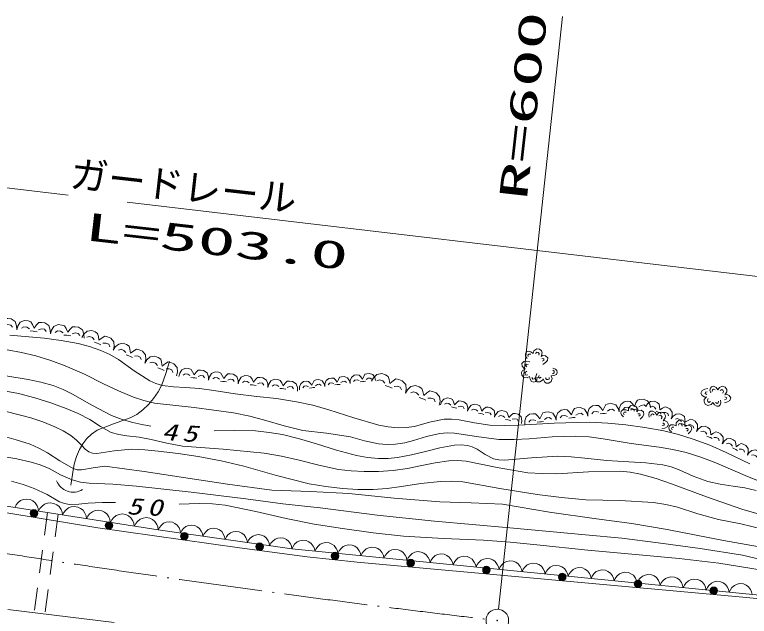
# Model space of a CAD drawing. Units: millimetres, scale not verified. Extents: x 68230 to 708230, y -1956 to 358044.
# Drawn here: x 357090 to 405556, y 275733 to 315413 of the extents above; entities that cross this region are included whole.
import ezdxf
from ezdxf.enums import TextEntityAlignment as Align

# ---------------------------------------------------------------- set-up
doc = ezdxf.new("R2010")
doc.units = ezdxf.units.MM
doc.header["$LTSCALE"] = 1000
doc.linetypes.add('USER1', pattern=[7.000001, 5.508197, -0.688525, 0.114754, -0.688525])
doc.linetypes.add('USER2', pattern=[2.5, 1.5, -1])
for name, color, linetype, lineweight in [('S-BGD', 1, 'Continuous', 13), ('S-BGD-HTXT', 6, 'Continuous', 13), ('S-BMK', 3, 'USER1', 13)]:
    doc.layers.add(name, color=color, linetype=linetype, lineweight=lineweight)
doc.styles.add('ＭＳ ゴシック', font='')
doc.styles.get('ＭＳ ゴシック').set_extended_font_data('MS Gothic')

# ---------------------------------------------------------------- blocks, each defined once
blk = doc.blocks.new('BUHIN21')
at = {"layer": 'S-BGD'}
for radius in [249, 220, 191, 161, 132, 97.5, 67.5, 38.8, 7.5]:
    blk.add_circle((40, 245), radius, dxfattribs=at)
blk = doc.blocks.new('BUHIN22')
at = {"layer": 'S-BGD'}
for radius in [249, 220, 191, 161, 132, 97.5, 67.5, 38.8, 7.5]:
    blk.add_circle((35, 246), radius, dxfattribs=at)
blk = doc.blocks.new('BUHIN25')
at = {"layer": 'S-BGD'}
for radius in [249, 220, 191, 161, 132, 97.5, 67.5, 38.8, 7.5]:
    blk.add_circle((23, 248), radius, dxfattribs=at)
blk = doc.blocks.new('BUHIN35')
at = {"layer": 'S-BMK', "linetype": 'Continuous'}
for radius in [746, 22.5]:
    blk.add_circle((0, 0), radius, dxfattribs=at)
blk = doc.blocks.new('BUHIN49')
at = {"layer": 'S-BGD'}
blk.add_lwpolyline([(789, -123), (758, 68), (688, 237), (561, 434), (402, 556), (225, 644), (-19, 682), (-214, 652), (-402, 584), (-583, 434), (-698, 294), (-789, 123)], dxfattribs=at)
blk = doc.blocks.new('BUHIN50')
at = {"layer": 'S-BGD'}
blk.add_lwpolyline([(735, -105), (704, 72), (636, 228), (516, 410), (367, 521), (202, 601), (-26, 634), (-206, 603), (-381, 538), (-547, 397), (-652, 266), (-735, 105)], dxfattribs=at)
blk = doc.blocks.new('BUHIN51')
at = {"layer": 'S-BGD'}
blk.add_lwpolyline([(759, -75), (720, 105), (643, 262), (512, 444), (354, 551), (181, 626), (-54, 649), (-238, 610), (-415, 536), (-579, 383), (-681, 244), (-759, 75)], dxfattribs=at)
blk = doc.blocks.new('BUHIN154')
at = {"layer": 'S-BGD'}
for points in [[(-1110, 137), (-1041, 382), (-875, 627), (-601, 751), (-362, 721), (-178, 659), (-76, 483), (31, 250), (192, 455), (341, 612), (521, 612), (743, 585), (1008, 405), (1103, 117), (1110, -137)], [(-279, 204), (-435, 308), (-641, 333), (-794, 234)], [(231, 0), (83, 29), (-34, 44), (-218, 61)], [(821, 28), (715, 171), (515, 196), (327, 134)]]:
    blk.add_lwpolyline(points, dxfattribs=at)
blk = doc.blocks.new('BUHIN155')
at = {"layer": 'S-BGD'}
for points in [[(-1042, 424), (-910, 643), (-685, 837), (-387, 886), (-163, 795), (0, 686), (53, 488), (95, 234), (305, 392), (491, 505), (666, 458), (874, 373), (1085, 130), (1101, -174), (1042, -424)], [(-218, 271), (-342, 412), (-535, 491), (-710, 434)], [(224, -61), (88, 7), (-22, 51), (-196, 116)], [(804, -187), (738, -21), (551, 55), (352, 45)]]:
    blk.add_lwpolyline(points, dxfattribs=at)
blk = doc.blocks.new('BUHIN156')
at = {"layer": 'S-BGD'}
for points in [[(-979, 120), (-918, 336), (-772, 552), (-530, 661), (-319, 635), (-157, 581), (-67, 426), (27, 220), (169, 402), (300, 539), (459, 540), (655, 516), (889, 358), (972, 104), (979, -120)], [(-246, 179), (-384, 271), (-565, 293), (-700, 205)], [(204, 0), (73, 26), (-30, 38), (-192, 53)], [(723, 25), (630, 151), (453, 173), (288, 119)]]:
    blk.add_lwpolyline(points, dxfattribs=at)
blk = doc.blocks.new('BUHIN157')
at = {"layer": 'S-BGD'}
for points in [[(-836, -103), (-830, 89), (-754, 297), (-576, 438), (-396, 460), (-250, 448), (-144, 339), (-23, 188), (56, 368), (137, 509), (268, 542), (435, 563), (662, 480), (783, 287), (836, 103)], [(-241, 98), (-374, 145), (-529, 126), (-622, 25)], [(169, 42), (55, 36), (-33, 26), (-170, 4)], [(594, 171), (490, 256), (340, 237), (214, 158)]]:
    blk.add_lwpolyline(points, dxfattribs=at)
blk = doc.blocks.new('BUHIN158')
at = {"layer": 'S-BGD'}
for points in [[(-1116, 395), (-988, 632), (-762, 847), (-449, 913), (-210, 828), (-34, 722), (32, 516), (89, 251), (302, 427), (491, 555), (678, 514), (901, 435), (1134, 189), (1166, -130), (1116, -395)], [(-242, 274), (-380, 417), (-586, 490), (-767, 422)], [(239, -53), (92, 11), (-25, 53), (-211, 112)], [(855, -158), (777, 14), (576, 85), (368, 64)]]:
    blk.add_lwpolyline(points, dxfattribs=at)
blk = doc.blocks.new('BUHIN159')
at = {"layer": 'S-BGD'}
for points in [[(-893, 206), (-815, 400), (-660, 585), (-426, 663), (-234, 618), (-89, 552), (-21, 400), (46, 201), (195, 355), (329, 469), (476, 454), (655, 413), (856, 245), (908, 2), (893, -206)], [(-210, 190), (-329, 287), (-494, 326), (-627, 258)], [(188, -20), (70, 17), (-24, 38), (-172, 68)], [(671, -47), (597, 79), (436, 116), (278, 82)]]:
    blk.add_lwpolyline(points, dxfattribs=at)
blk = doc.blocks.new('BUHIN160')
at = {"layer": 'S-BGD'}
for points in [[(-1039, -137), (-1033, 101), (-941, 362), (-721, 539), (-498, 568), (-317, 555), (-182, 420), (-31, 234), (66, 458), (164, 635), (328, 678), (536, 705), (819, 605), (972, 366), (1039, 137)], [(-301, 119), (-467, 176), (-659, 151), (-775, 24)], [(210, 54), (68, 46), (-41, 32), (-212, 4)], [(737, 219), (607, 323), (420, 299), (264, 199)]]:
    blk.add_lwpolyline(points, dxfattribs=at)
blk = doc.blocks.new('BUHIN161')
at = {"layer": 'S-BGD'}
for points in [[(-839, 412), (-717, 586), (-519, 734), (-269, 757), (-88, 668), (40, 569), (72, 402), (93, 189), (276, 307), (436, 390), (579, 341), (746, 258), (907, 44), (902, -209), (839, -412)], [(-165, 237), (-260, 362), (-415, 438), (-563, 402)], [(182, -64), (73, 1), (-15, 44), (-155, 108)], [(656, -202), (611, -61), (460, 14), (295, 17)]]:
    blk.add_lwpolyline(points, dxfattribs=at)
blk = doc.blocks.new('BUHIN162')
at = {"layer": 'S-BGD'}
for points in [[(-824, 378), (-710, 550), (-523, 698), (-280, 727), (-103, 646), (24, 553), (60, 392), (85, 185), (259, 305), (413, 389), (552, 345), (717, 270), (878, 66), (880, -179), (824, -378)], [(-166, 226), (-261, 344), (-414, 414), (-556, 375)], [(178, -57), (71, 2), (-16, 42), (-154, 100)], [(641, -179), (594, -43), (445, 25), (285, 24)]]:
    blk.add_lwpolyline(points, dxfattribs=at)
blk = doc.blocks.new('BUHIN227')
at = {"layer": 'S-BGD'}
for points in [[(162, -655), (366, -615), (530, -530), (615, -366), (533, -199), (353, -103), (252, -125), (395, 61), (406, 199), (329, 361), (159, 445), (-58, 392), (-164, 249), (-278, 406), (-424, 509), (-567, 493), (-655, 406), (-695, 281), (-666, 103)], [(-339, 265), (-445, 324), (-530, 281), (-549, 178)], [(127, 0), (188, 103), (151, 183), (85, 249), (-21, 186)], [(199, -448), (305, -427), (345, -345), (228, -270)]]:
    blk.add_lwpolyline(points, dxfattribs=at)

msp = doc.modelspace()

# ---------------------------------------------------------------- linework, layer by layer
at = {"layer": 'S-BGD'}
for p, q in [((355511, 283154), (366563, 281436)), ((366563, 281436), (375381, 280176)), ((375381, 280176), (416375, 276111)), ((356642, 276172), (363652, 275334))]:
    msp.add_line(p, q, dxfattribs=at)
at = {"layer": 'S-BGD', "linetype": 'USER2'}
for p, q in [((359257, 282571), (358378, 275964)), ((359949, 282464), (359073, 275881))]:
    msp.add_line(p, q, dxfattribs=at)
at = {"layer": 'S-BGD'}
for points in [[(356778, 294272), (359031, 294079), (360154, 293929), (361279, 293717), (362028, 293519), (362765, 293262), (363367, 292992), (363943, 292665), (364965, 291928), (366001, 291256), (366412, 291081), (366845, 290964), (367574, 290863), (368336, 290819), (369289, 290751), (370222, 290624), (371629, 290399), (373058, 290231), (374371, 290088), (375681, 289884), (376752, 289652), (377822, 289359), (379459, 288814), (381108, 288329), (381740, 288220), (382391, 288170), (382932, 288185), (383477, 288262), (384454, 288535), (385427, 288743), (385917, 288745), (386411, 288686), (387427, 288484), (388445, 288344), (389395, 288311), (390344, 288338), (392680, 288467), (395014, 288535), (396211, 288481), (397416, 288366), (398667, 288196), (399908, 287967), (400888, 287725), (401851, 287425), (402945, 287016), (404028, 286546), (405583, 285799)], [(356593, 293301), (357547, 293135), (358495, 292908), (359465, 292609), (360426, 292248), (361694, 291694), (362953, 291077), (363932, 290599), (364935, 290178), (365613, 289958), (366316, 289793), (368924, 289508), (371533, 289161), (372607, 288937), (373668, 288655), (374875, 288297), (376102, 287996), (377668, 287812), (379237, 287566), (380161, 287309), (381102, 287111), (381661, 287073), (382222, 287096), (382821, 287184), (383407, 287332), (384264, 287597), (385129, 287801), (385615, 287841), (386115, 287821), (387565, 287582), (389023, 287403), (390032, 287394), (391041, 287446), (392557, 287565), (394078, 287625), (394989, 287563), (395908, 287440), (397758, 287132), (399615, 286884), (400509, 286737), (401389, 286532), (402367, 286222), (403338, 285851), (405429, 284953), (407542, 284111)], [(391941, 292350), (392116, 292463), (392237, 292603), (392254, 292787), (392116, 292912), (391913, 292933), (391828, 292876), (391892, 293102), (391850, 293234), (391719, 293355), (391530, 293371), (391347, 293241), (391302, 293069), (391138, 293172), (390964, 293213), (390837, 293145), (390789, 293032), (390798, 292901), (390891, 292747)], [(391134, 293018), (391014, 293033), (390951, 292962), (390972, 292859)], [(391666, 292946), (391684, 293064), (391620, 293124), (391534, 293161), (391459, 293063)], [(391898, 292556), (391989, 292615), (391995, 292706), (391860, 292732)], [(299816, 292490), (314072, 290228), (349063, 283788), (362582, 281576), (371923, 280249), (376396, 279659), (379690, 279314), (405378, 276968), (444020, 273133), (495146, 268021), (550705, 262299), (560309, 261435), (573238, 261008), (581741, 261577), (588057, 261733)], [(367297, 292533), (367070, 291753), (366787, 290997), (366551, 290537), (366255, 290095), (365917, 289697), (365535, 289341), (365140, 289052), (364713, 288814), (363602, 288436), (362521, 288003), (362168, 287751), (361853, 287452), (361584, 287115), (361363, 286740), (361166, 286267), (361024, 285767), (360897, 285087), (360803, 284379)], [(391079, 292514), (390875, 292553), (390691, 292536), (390551, 292414), (390565, 292229), (390697, 292073), (390799, 292055), (390597, 291936), (390536, 291812), (390547, 291633), (390673, 291492), (390895, 291460), (391046, 291554), (391094, 291366), (391191, 291216), (391330, 291178), (391444, 291226), (391527, 291327), (391566, 291503)], [(390968, 292336), (390862, 292356), (390794, 292294), (390875, 292182)], [(390868, 291893), (390773, 291820), (390778, 291732), (390815, 291646), (390937, 291666)], [(391528, 291742), (391463, 291545), (391457, 291360), (391560, 291206), (391746, 291196), (391917, 291308), (391947, 291406), (392040, 291191), (392155, 291114), (392334, 291103), (392491, 291210), (392550, 291426), (392476, 291588), (392668, 291612), (392830, 291689), (392885, 291822), (392851, 291941), (392762, 292036), (392592, 292097)], [(392575, 291734), (392678, 291798), (392682, 291893), (392600, 291959)], [(356505, 291583), (357977, 291359), (358813, 291182), (359628, 290947), (360278, 290699), (360914, 290391), (362179, 289658), (363479, 288974), (364170, 288716), (364882, 288515), (365468, 288385), (366065, 288268)], [(391203, 291474), (391280, 291380), (391374, 291388), (391430, 291477)], [(391690, 291609), (391657, 291506), (391710, 291432), (391831, 291498)], [(392117, 291454), (392178, 291351), (392265, 291345), (392355, 291370), (392351, 291494)], [(403914, 289810), (404113, 289872), (404267, 289975), (404333, 290148), (404233, 290305), (404043, 290380), (403945, 290347), (404067, 290548), (404062, 290686), (403968, 290838), (403790, 290904), (403580, 290827), (403490, 290673), (403359, 290816), (403203, 290903), (403062, 290871), (402985, 290774), (402959, 290646), (403008, 290473)], [(356274, 290630), (357351, 290420), (358426, 290150), (359464, 289821), (360483, 289435), (361276, 289100), (362043, 288712), (362742, 288258), (363466, 287860), (363959, 287725), (364485, 287645), (365294, 287554), (366084, 287404), (367120, 287152), (368165, 286961), (370852, 286762), (373542, 286502), (374703, 286299), (375864, 286035), (377147, 285701), (378453, 285424), (379288, 285324), (380137, 285284), (381095, 285290), (382061, 285357), (383004, 285483), (383953, 285671), (384840, 285858), (385725, 285985), (386297, 286002), (386879, 285958), (388914, 285551), (390952, 285204), (391895, 285143), (392854, 285141), (394943, 285258), (397034, 285314), (397706, 285244), (398382, 285113), (399406, 284821), (400421, 284469), (402728, 283606), (405067, 282796), (406514, 282371)], [(402818, 290748), (402614, 290708), (402449, 290623), (402364, 290459), (402447, 290292), (402627, 290196), (402728, 290217), (402584, 290032), (402574, 289894), (402651, 289732), (402820, 289647), (403038, 289700), (403144, 289844), (403258, 289687), (403404, 289584), (403547, 289600), (403635, 289687), (403674, 289812), (403645, 289989)], [(402781, 290541), (402675, 290520), (402635, 290438), (402752, 290363)], [(403314, 290670), (403202, 290716), (403123, 290664), (403116, 290559)], [(403807, 290458), (403857, 290567), (403811, 290642), (403738, 290701), (403639, 290626)], [(402852, 290093), (402791, 289989), (402828, 289910), (402895, 289844), (403001, 289907)], [(403319, 289828), (403425, 289769), (403510, 289812), (403528, 289915)], [(403928, 290020), (404031, 290053), (404062, 290139), (403937, 290200)], [(398365, 288735), (398511, 288884), (398598, 289047), (398574, 289230), (398411, 289321), (398208, 289297), (398138, 289222), (398150, 289456), (398080, 289575), (397925, 289665), (397737, 289638), (397588, 289470), (397583, 289292), (397400, 289356), (397221, 289358), (397112, 289264), (397090, 289142), (397128, 289017), (397254, 288887)], [(397964, 289253), (397956, 289373), (397880, 289417), (397788, 289434), (397737, 289322)], [(356536, 289231), (358147, 288821), (358945, 288559), (359732, 288237), (360282, 287970), (360800, 287650), (361170, 287356), (361513, 287004), (361740, 286760), (361991, 286577), (362233, 286494), (362508, 286466), (363659, 286640), (364791, 286751), (365683, 286715), (366561, 286620), (367878, 286480), (369202, 286279), (370703, 285985), (372200, 285630), (374353, 285018), (376520, 284466), (377615, 284287), (378721, 284167), (379721, 284101), (380732, 284095), (381669, 284161), (382608, 284287), (383893, 284489), (385187, 284630), (385925, 284650), (386659, 284609), (389100, 284157), (391554, 283764), (393158, 283565), (394770, 283426), (397008, 283361), (399242, 283235), (400042, 283109), (400829, 282923), (402169, 282491), (403526, 282118), (404998, 281823), (406452, 281470)], [(397430, 289206), (397309, 289193), (397264, 289110), (397307, 289015)], [(398278, 288926), (398353, 289004), (398339, 289094), (398201, 289088)], [(401530, 287762), (401672, 287914), (401756, 288079), (401729, 288262), (401564, 288349), (401362, 288321), (401293, 288245), (401301, 288480), (401229, 288598), (401072, 288684), (400884, 288654), (400739, 288483), (400737, 288305), (400553, 288365), (400374, 288364), (400267, 288267), (400247, 288145), (400288, 288021), (400415, 287894)], [(401119, 288274), (401108, 288393), (401031, 288436), (400939, 288451), (400890, 288337)], [(370250, 287971), (371616, 287995), (372981, 287958), (373870, 287867), (374763, 287714), (375891, 287442), (377011, 287110), (378324, 286690), (379646, 286332), (380364, 286205), (381093, 286137), (381725, 286139), (382351, 286200), (383273, 286375), (384190, 286610), (385128, 286842), (386115, 287023), (386540, 287039), (386953, 286994), (387281, 286901), (387599, 286746), (388125, 286408), (388669, 286130), (389021, 286051), (389399, 286029), (391181, 286192), (392917, 286292), (393809, 286262), (394712, 286172), (396153, 286020), (397607, 285927), (398726, 285859), (399847, 285730), (400394, 285593), (400925, 285397), (401861, 284985), (402815, 284631), (403639, 284443), (404488, 284312), (405260, 284196), (406014, 284022)], [(400585, 288216), (400465, 288201), (400421, 288117), (400467, 288022)], [(401439, 287952), (401513, 288031), (401497, 288121), (401359, 288113)], [(356259, 287629), (357192, 287383), (358107, 287080), (358691, 286824), (359247, 286515), (360072, 285980), (360956, 285482), (361220, 285402), (361498, 285383), (362265, 285535), (363042, 285626), (365641, 285291), (368224, 284898), (371138, 284446), (374058, 284055), (376604, 283973), (379145, 283830), (382136, 283523), (385144, 283275), (387213, 283228), (389275, 283120), (392366, 282612), (395471, 282162), (397797, 281845), (400126, 281467), (403851, 280741), (407595, 280073)], [(356308, 286284), (357242, 286126), (358167, 285909), (358770, 285725), (359361, 285480), (360110, 285075), (360890, 284724), (361442, 284590), (362007, 284514), (363570, 284444), (365128, 284313), (368733, 283923), (372341, 283471), (374786, 283146), (377238, 282881), (381015, 282409), (384796, 281998), (389762, 281565), (394739, 281113), (397135, 280878), (399532, 280583), (402319, 280199), (405106, 279755), (406855, 279352)], [(363740, 283241), (362851, 283248), (361942, 283195), (361312, 283120), (360698, 283109), (360376, 283169), (360057, 283290), (359235, 283756), (358383, 284170), (357639, 284434), (356878, 284640)], [(406397, 278778), (403553, 279229), (400924, 279543), (398288, 279797), (394912, 280089), (391541, 280441), (389781, 280626), (388017, 280750), (385380, 280854), (382749, 281018), (380735, 281240), (378717, 281523), (376852, 281820), (374996, 282177), (372997, 282648), (370985, 283061), (370135, 283145), (369279, 283169), (368608, 283160), (367936, 283139)]]:
    msp.add_lwpolyline(points, dxfattribs=at)
for centre, radius in [((373248, 280325), 249), ((373248, 280325), 220), ((373248, 280325), 191), ((373248, 280325), 161), ((373248, 280325), 132), ((373248, 280325), 97.5), ((373248, 280325), 67.5), ((373248, 280325), 38.8), ((373248, 280325), 7.5), ((378223, 279718), 249), ((378223, 279718), 220), ((378223, 279718), 191), ((378223, 279718), 161), ((378223, 279718), 132), ((378223, 279718), 97.5), ((378223, 279718), 67.5), ((378223, 279718), 38.8), ((378223, 279718), 7.5)]:
    msp.add_circle(centre, radius, dxfattribs=at)
msp.add_arc((360949, 285104), 1180, 201.8885, 301.2416, dxfattribs=at)
at = {"layer": 'S-BGD-HTXT'}
for p, q in [((393228, 315296), (389011, 276198)), ((270772, 314138), (360611, 303515)), ((364511, 303053), (555856, 280427))]:
    msp.add_line(p, q, dxfattribs=at)
at = {"layer": 'S-BMK'}
msp.add_arc((483790, 1091696), 821736, 260.43161, 263.3188, dxfattribs=at)

# ---------------------------------------------------------------- block references
for name, p in [('BUHIN154', (356115, 294773)), ('BUHIN154', (358336, 294498)), ('BUHIN154', (360557, 294224)), ('BUHIN155', (362557, 293702)), ('BUHIN155', (364640, 292855)), ('BUHIN155', (366724, 292008)), ('BUHIN156', (368898, 291433)), ('BUHIN156', (370856, 291192)), ('BUHIN156', (372814, 290952)), ('BUHIN156', (374771, 290711)), ('BUHIN157', (376720, 290780)), ('BUHIN157', (378391, 290986)), ('BUHIN157', (380063, 291192)), ('BUHIN158', (381753, 290836)), ('BUHIN158', (383985, 290046)), ('BUHIN159', (386071, 289475)), ('BUHIN160', (398011, 289347)), ('BUHIN161', (399563, 289164)), ('BUHIN159', (387857, 289063)), ('BUHIN160', (393855, 288798)), ('BUHIN160', (395933, 289073)), ('BUHIN159', (389643, 288651)), ('BUHIN160', (391777, 288523)), ('BUHIN227', (399613, 288760)), ('BUHIN161', (401240, 288340)), ('BUHIN161', (402918, 287515)), ('BUHIN162', (404602, 286734)), ('BUHIN162', (406251, 285979)), ('BUHIN49', (357880, 282786)), ('BUHIN49', (359458, 282540)), ('BUHIN21', (358321, 282273)), ('BUHIN49', (361037, 282295)), ('BUHIN49', (362616, 282049)), ('BUHIN49', (364194, 281804)), ('BUHIN49', (365773, 281559)), ('BUHIN22', (363276, 281477)), ('BUHIN50', (367297, 281331)), ('BUHIN50', (368767, 281121)), ('BUHIN22', (368245, 280771)), ('BUHIN50', (370237, 280911)), ('BUHIN50', (371706, 280701)), ('BUHIN50', (373176, 280491)), ('BUHIN50', (374646, 280281)), ('BUHIN51', (376140, 280101)), ('BUHIN51', (377658, 279950)), ('BUHIN51', (379176, 279800)), ('BUHIN51', (380695, 279649)), ('BUHIN51', (382213, 279499)), ('BUHIN51', (383731, 279348)), ('BUHIN51', (385250, 279197)), ('BUHIN51', (386768, 279047)), ('BUHIN25', (383193, 278995)), ('BUHIN51', (388286, 278896)), ('BUHIN51', (389804, 278746)), ('BUHIN51', (391323, 278595)), ('BUHIN25', (388191, 278538)), ('BUHIN51', (392841, 278445)), ('BUHIN51', (394359, 278294)), ('BUHIN51', (395878, 278143)), ('BUHIN25', (393188, 278082)), ('BUHIN51', (397396, 277993)), ('BUHIN51', (398914, 277842)), ('BUHIN51', (400432, 277692)), ('BUHIN51', (401951, 277541)), ('BUHIN25', (398186, 277625)), ('BUHIN51', (403469, 277391)), ('BUHIN51', (404987, 277240)), ('BUHIN25', (403184, 277169)), ('BUHIN35', (388931, 275453))]:
    msp.add_blockref(name, p)

# ---------------------------------------------------------------- texts
at = {"layer": 'S-BGD', "char_height": 1100, "attachment_point": 7, "style": 'ＭＳ ゴシック'}
for s, insert, rotation in [('\\T1.33;\\W1.35;\\Q15;45', (366774, 287357), 356.1), ('\\T1.33;\\W1.35;\\Q15;50', (364471, 282442), 357.2)]:
    msp.add_mtext(s, dxfattribs=dict(at, insert=insert, rotation=rotation))
at = {"layer": 'S-BGD-HTXT', "style": 'ＭＳ ゴシック', "width": 2}
for s, rotation, p in [('R=600', 83.6, (391410, 303053)), ('L=503.0', 353.5, (361580, 300003))]:
    msp.add_text(s, height=1833, rotation=rotation, dxfattribs=at).set_placement(p, align=Align.BOTTOM_LEFT)
at = {"layer": 'S-BGD-HTXT', "style": 'ＭＳ ゴシック'}
msp.add_text('ガードレール', height=1833, rotation=353.5, dxfattribs=at).set_placement((360609, 303498), align=Align.BOTTOM_LEFT)

doc.saveas('drawing.dxf')
